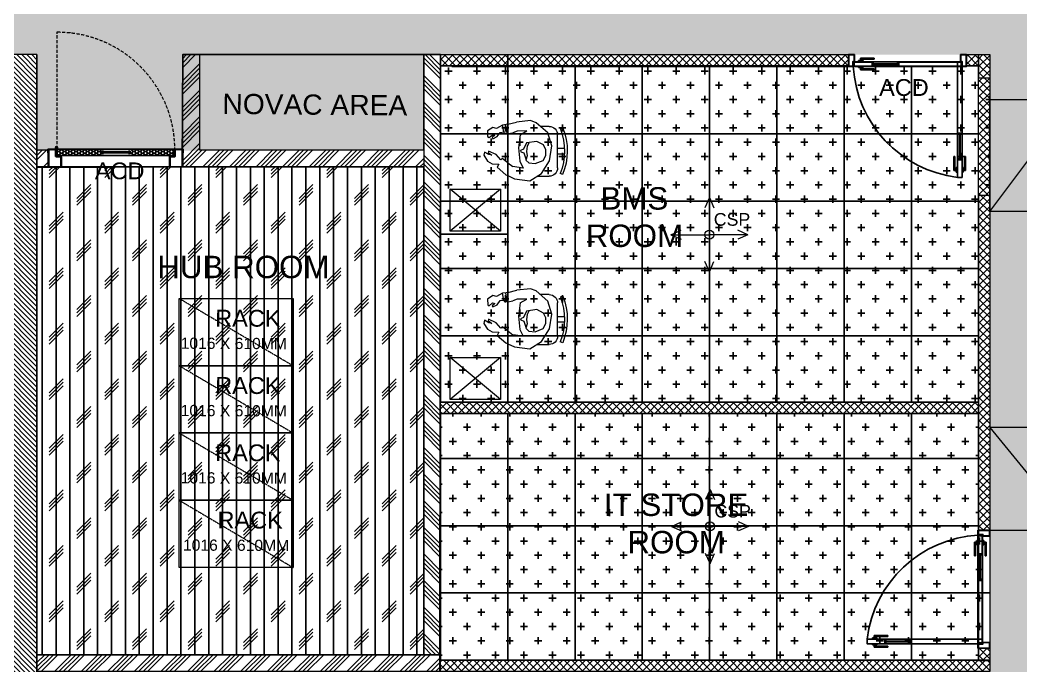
# Model space of a CAD drawing. Header units: millimetres. Extents: x 2335845 to 2509607, y 289014 to 361737.
# Drawn here: x 2394893 to 2403814, y 318149 to 323910 of the extents above; entities that cross this region are included whole.
import ezdxf

# ---------------------------------------------------------------- set-up
doc = ezdxf.new("R2010")
doc.units = ezdxf.units.MM
for name, pattern in [('( Hidden )', [0.375, 0.25, -0.125]), ('CENTER', [50.8, 31.75, -6.35, 6.35, -6.35]), ('DASHED', [0.75, 0.5, -0.25])]:
    doc.linetypes.add(name, pattern=pattern)
for name, color, linetype, lineweight in [('A-EQUIPMENT', 252, 'Continuous', 15), ('A-FURN-LOOSE', 24, 'Continuous', 18), ('A-PLAN-COLUMN', 3, 'Continuous', 0), ('A-PLAN-RCC-HATCH', 8, 'Continuous', 13), ('AR_01_PARTITION FULL HT', 2, 'Continuous', 25), ('AR_01_WALL', 134, 'Continuous', 20), ('AR_ELEVATION_01', 254, 'Continuous', 13), ('IN-PRTN-FULL', 30, 'Continuous', 20), ('IN-PRTN-HATCH', 8, 'Continuous', 5), ('SW-PARTITION GYPSUM', 30, 'Continuous', 18), ('TOA-FC-CSP', 8, 'Continuous', 20), ('TOA-FL-CPT-1', 8, 'Continuous', 5), ('TOA-FL-CPT-3', 8, 'Continuous', 5), ('TOA-FL-FF', 8, 'Continuous', 5), ('TOA-FL-FSP', 8, 'Continuous', 20), ('TOA-FURN-CUSTOM', 251, 'Continuous', 9), ('TOA-FURN-HUMAN', 252, 'Continuous', 9), ('TOA-FURN-MODULAR', 20, 'Continuous', 9), ('TOA-RAMP', 8, 'Continuous', 13), ('TOA_DOOR', 7, 'Continuous', 25)]:
    doc.layers.add(name, color=color, linetype=linetype, lineweight=lineweight)
for name, color, linetype in [('FALSE FLOOR OVERALL', 8, 'Continuous'), ('STIFFNER', 7, 'Continuous'), ('TEXT', 250, 'Continuous'), ('TOA-FC-MODULAR', 7, 'Continuous'), ('underlay tile layer', 7, 'Continuous')]:
    doc.layers.add(name, color=color, linetype=linetype)
doc.styles.add('ARIAL', font='arial.ttf')
doc.styles.get("Standard").update_dxf_attribs({"font": 'arial.ttf'})
pattern_1 = [(45, (2408113.76, 309771.23), (-118.5394, 118.5394), []), (45, (2408153.27, 309771.23), (-118.5394, 118.5394), []), (45, (2408192.79, 309771.23), (-118.5394, 118.5394), []), (45, (2408232.3, 309771.23), (-118.5394, 118.5394), [])]

# ---------------------------------------------------------------- blocks, each defined once
blk = doc.blocks.new('Fire Tower-2700mm')
at = {"layer": 'A-PLAN-RCC-HATCH'}
h = blk.add_hatch(dxfattribs=at)
h.set_pattern_fill('ANSI31', color=256, scale=10, angle=90, style=0)
h.set_pattern_definition([(45, (218576.22, -299218.003), (22.4506403, -22.4506403), [])])
h.paths.add_polyline_path([(-4623.8, 7182), (-4623.8, -7618), (-4923.8, -7618), (-4923.8, 7182)])
at = {"layer": 'A-PLAN-COLUMN', "elevation": 0}
blk.add_lwpolyline([(-4623.8, 7182), (-4623.8, -7618), (-4923.8, -7618), (-4923.8, 7182)], close=True, dxfattribs=at)
blk = doc.blocks.new('CHOREE')
at = {"xscale": -1}
blk.add_blockref('Fire Tower-2700mm', (-8441.5, -1832.2), dxfattribs=at)
blk = doc.blocks.new('BIG CHOORE')
blk.add_blockref('CHOREE', (-2408, -1909))
blk = doc.blocks.new('FEF')
at = {"layer": 'A-FURN-LOOSE', "color": 18, "linetype": '( Hidden )', "lineweight": 5, "ltscale": 5, "true_color": 0x000000}
blk.add_line((28164.8, -983450.7, 0), (29180.8, -984050.7, 0), dxfattribs=at)
at = {"layer": 'A-FURN-LOOSE', "color": 217, "lineweight": 5, "true_color": 0x93278f, "elevation": 0}
blk.add_lwpolyline([(28164.8, -983450.7), (29180.8, -983450.7), (29180.8, -984050.7), (28164.8, -984050.7)], close=True, dxfattribs=at)
blk = doc.blocks.new('txhvb')
at = {"layer": 'TOA-FURN-HUMAN', "color": 8, "lineweight": 5}
for p, q in [((549473.8, -3726.6, 0), (549769.8, -3726.6, 0)), ((549399.8, -3909.5, 0), (549399.8, -3800.6, 0)), ((549425.6, -3868.4, 0), (549538.3, -3797, 0)), ((549538.3, -3797, 0), (549669.9, -3778.8, 0)), ((549669.9, -3778.8, 0), (549787.2, -3811.9, 0)), ((549787.2, -3811.9, 0), (549877, -3916.9, 0)), ((549843.8, -3800.6, 0), (549843.8, -3878, 0)), ((549359.8, -3973.3, 0), (549425.6, -3868.4, 0)), ((549877, -3916.9, 0), (549896.8, -3968.3, 0)), ((549377.2, -4109.3, 0), (549359.8, -3973.3, 0)), ((549804.2, -4001.1, 0), (549802.9, -4085.6, 0)), ((549896.8, -3968.3, 0), (549882.9, -4091.1, 0)), ((549533.4, -4063.3, 0), (549472.6, -4034.3, 0)), ((549472.6, -4034.3, 0), (549485.8, -4126, 0)), ((549652, -4076.1, 0), (549533.4, -4063.3, 0)), ((549770.2, -4058.7, 0), (549652, -4076.1, 0)), ((549802.9, -4085.6, 0), (549787.5, -4126, 0)), ((549864.3, -4170.5, 0), (549882.9, -4091.1, 0)), ((549405.4, -4170.5, 0), (549377.2, -4109.3, 0)), ((549413.4, -4187.8, 0), (549405.4, -4170.5, 0)), ((549479.7, -4265, 0), (549413.4, -4187.8, 0)), ((549519.8, -4170.5, 0), (549485.8, -4126, 0)), ((549519.8, -4170.5, 0), (549557.1, -4219.4, 0)), ((549780, -4170.5, 0), (549787.5, -4126, 0)), ((549780.2, -4174.4, 0), (549780, -4169.8, 0)), ((549786.4, -4175, 0), (549780.2, -4174.4, 0)), ((549782.9, -4203.7, 0), (549786.4, -4175, 0)), ((549860.7, -4185.9, 0), (549855.8, -4216.9, 0)), ((549864.3, -4170.5, 0), (549860.7, -4185.9, 0)), ((549508.3, -4250.5, 0), (549479.7, -4265, 0)), ((549511.8, -4309.5, 0), (549508.3, -4250.5, 0)), ((549557.1, -4219.4, 0), (549546, -4231.9, 0)), ((549546, -4231.9, 0), (549593.7, -4274.9, 0)), ((549593.7, -4274.9, 0), (549624.9, -4341.5, 0)), ((549734.2, -4304.6, 0), (549752.9, -4264.4, 0)), ((549752.9, -4264.4, 0), (549790.7, -4237.8, 0)), ((549795.2, -4204.9, 0), (549782.9, -4203.7, 0)), ((549790.7, -4237.8, 0), (549795.2, -4204.9, 0)), ((549855.8, -4216.9, 0), (549826.4, -4271.5, 0)), ((549826.4, -4271.5, 0), (549835.7, -4303.3, 0)), ((549535.7, -4350.2, 0), (549511.8, -4309.5, 0)), ((549587.5, -4384, 0), (549535.7, -4350.2, 0)), ((549612, -4346.4, 0), (549586.8, -4314.1, 0)), ((549586.8, -4314.1, 0), (549592.4, -4339, 0)), ((549592.4, -4339, 0), (549615.6, -4379.5, 0)), ((549624.9, -4341.5, 0), (549612, -4346.4, 0)), ((549745.4, -4310, 0), (549734.2, -4304.6, 0)), ((549745.3, -4335.9, 0), (549770.5, -4306.2, 0)), ((549754.5, -4349.8, 0), (549745.3, -4335.9, 0)), ((549765.7, -4285.4, 0), (549745.4, -4310, 0)), ((549804.9, -4352.2, 0), (549754.5, -4349.8, 0)), ((549770.5, -4306.2, 0), (549765.7, -4285.4, 0)), ((549835.7, -4303.3, 0), (549804.9, -4352.2, 0)), ((549615.6, -4379.5, 0), (549587.5, -4384, 0))]:
    blk.add_line(p, q, dxfattribs=at)
at = {"layer": 'TOA-FURN-HUMAN', "color": 8, "lineweight": 5, "elevation": 0}
for points in [[(549415.1, -3680.7), (549424.4, -3703.6)], [(549597.3, -3664.5), (549597.3, -3726.6)], [(549646.7, -3664.5), (549646.7, -3726.6)], [(549829.3, -3678.7), (549820, -3701.6)], [(549696.3, -3982), (549667.8, -3997), (549621.5, -4003.4), (549583, -3998.4), (549543.8, -4008.4), (549519.5, -3981.3), (549513.6, -3926.6), (549540.8, -3854.7), (549585.6, -3831.3), (549636.2, -3831.3), (549679, -3852.7), (549710.1, -3911), (549696.5, -4004.3), (549641.4, -4029.8), (549629.3, -4056.2), (549618.6, -4054.7), (549608.6, -4028.3), (549555.2, -4009.1)], [(549770.2, -4058.7), (549804.2, -4001.1)], [(549784.9, -4177.3), (549858.8, -4186.3)], [(549795.2, -4204.9), (549858.2, -4218.4)]]:
    blk.add_lwpolyline(points, dxfattribs=at)
blk.add_lwpolyline([(549780, -4169.8, -0.034638), (549769.8, -4170.5), (549519.8, -4170.5)], format="xyb", dxfattribs=at)
at = {"layer": 'TOA-FURN-HUMAN', "color": 8, "lineweight": 5}
for centre, radius, start, end in [((549624.7, -4196.9, 0), 557.1, 68.45805, 112.09943), ((549473.8, -3800.6, 0), 74, 90.00011, 180.00011), ((549624.7, -4196.9, 0), 532.5, 68.48386, 112.09943), ((549769.8, -3800.6, 0), 74, 0.00011, 90.00011)]:
    blk.add_arc(centre, radius, start, end, dxfattribs=at)
at = {"layer": 'TOA-FURN-MODULAR'}
for p, q in [((549284.5, -4234.5), (548909.5, -4684.5)), ((548909.5, -4234.5), (549284.5, -4684.5))]:
    blk.add_line(p, q, dxfattribs=at)
for points in [[(548884.5, -4170.5), (550384.5, -4170.5), (550384.5, -4770.5), (548884.5, -4770.5)], [(549284.5, -4234.5), (548909.5, -4234.5), (548909.5, -4684.5), (549284.5, -4684.5)]]:
    blk.add_lwpolyline(points, close=True, dxfattribs=at)
blk = doc.blocks.new('*U642')
at = {"layer": 'IN-PRTN-HATCH'}
h = blk.add_hatch(dxfattribs=at)
h.set_pattern_fill('ANSI37', color=256, scale=15)
h.set_pattern_definition([(45, (10838.446, 0), (-33.67596, 33.67596), []), (135, (10838.446, 0), (-33.67596, -33.67596), [])])
h.paths.add_polyline_path([(-98762, -39967.2), (-93961.9, -39967.2), (-93961.9, -39867.2), (-98762, -39867.2)])
at = {"layer": 'IN-PRTN-FULL', "elevation": 0}
blk.add_lwpolyline([(-98762, -39967.2), (-93961.9, -39967.2), (-93961.9, -39867.2), (-98762, -39867.2)], close=True, dxfattribs=at)
blk = doc.blocks.new('*U894')
at = {"layer": 'IN-PRTN-HATCH'}
h = blk.add_hatch(dxfattribs=at)
h.set_pattern_fill('ANSI37', color=256, scale=15)
h.set_pattern_definition([(45, (9678.45, 0), (-33.67596, 33.67596), []), (135, (9678.45, 0), (-33.67596, -33.67596), [])])
h.paths.add_polyline_path([(-98762, -39967.2), (-95121.9, -39967.2), (-95121.9, -39867.2), (-98762, -39867.2)])
at = {"layer": 'IN-PRTN-FULL', "elevation": 0}
blk.add_lwpolyline([(-98762, -39967.2), (-95121.9, -39967.2), (-95121.9, -39867.2), (-98762, -39867.2)], close=True, dxfattribs=at)
blk = doc.blocks.new('*U640')
at = {"layer": 'IN-PRTN-HATCH'}
h = blk.add_hatch(dxfattribs=at)
h.set_pattern_fill('ANSI37', color=256, scale=15)
h.set_pattern_definition([(45, (14067.14, 0), (-33.67596, 33.67596), []), (135, (14067.14, 0), (-33.67596, -33.67596), [])])
h.paths.add_polyline_path([(-96869.8, -39967.2), (-92625.4, -39967.2), (-92625.4, -39867.2), (-96869.8, -39867.2)])
at = {"layer": 'IN-PRTN-FULL', "elevation": 0}
blk.add_lwpolyline([(-96869.8, -39967.2), (-92625.4, -39967.2), (-92625.4, -39867.2), (-96869.8, -39867.2)], close=True, dxfattribs=at)
blk = doc.blocks.new('*U641')
at = {"layer": 'IN-PRTN-HATCH'}
h = blk.add_hatch(dxfattribs=at)
h.set_pattern_fill('ANSI37', color=256, scale=15)
h.set_pattern_definition([(45, (15224.814, 0), (-33.67596, 33.67596), []), (135, (15224.814, 0), (-33.67596, -33.67596), [])])
h.paths.add_polyline_path([(-94222.4, -39967.2), (-94115.1, -39967.2), (-94115.1, -39867.2), (-94222.4, -39867.2)])
at = {"layer": 'IN-PRTN-FULL', "elevation": 0}
blk.add_lwpolyline([(-94222.4, -39967.2), (-94115.1, -39967.2), (-94115.1, -39867.2), (-94222.4, -39867.2)], close=True, dxfattribs=at)
blk = doc.blocks.new('*U639')
at = {"layer": 'IN-PRTN-HATCH'}
h = blk.add_hatch(dxfattribs=at)
h.set_pattern_fill('ANSI37', color=256, scale=15)
h.set_pattern_definition([(45, (10938.44, 0), (-33.67596, 33.67596), []), (135, (10938.44, 0), (-33.67596, -33.67596), [])])
h.paths.add_polyline_path([(-98762, -39967.2), (-93861.9, -39967.2), (-93861.9, -39867.2), (-98762, -39867.2)])
at = {"layer": 'IN-PRTN-FULL', "elevation": 0}
blk.add_lwpolyline([(-98762, -39967.2), (-93861.9, -39967.2), (-93861.9, -39867.2), (-98762, -39867.2)], close=True, dxfattribs=at)
blk = doc.blocks.new('A$C38A659B7')
at = {"layer": 'TOA-FC-CSP', "color": 10, "linetype": 'Continuous', "elevation": 0}
for points in [[(0.91, 8.35), (0, 6.31)], [(0.91, 8.35), (0, 6.31)], [(0.91, 8.35), (1.82, 6.31)], [(0.91, 8.35), (1.82, 6.31)], [(8.65, 0.91), (0.91, 0.91), (0.91, 8.35)], [(-6.83, 0.91), (-4.79, 1.82)], [(-6.83, 0.91), (-4.79, 0)], [(-6.83, 0.91), (0.91, 0.91), (0.91, -6.54)], [(8.65, 0.91), (6.61, 1.82)], [(8.65, 0.91), (6.61, 0)], [(0.91, -6.54), (0, -4.49)], [(0.91, -6.54), (0, -4.49)], [(0.91, -6.54), (1.82, -4.49)], [(0.91, -6.54), (1.82, -4.49)]]:
    blk.add_lwpolyline(points, dxfattribs=at)
at = {"layer": 'TOA-FC-CSP', "color": 10, "linetype": 'Continuous'}
blk.add_circle((0.91, 0.91, 0), 0.902, dxfattribs=at)
at = {"layer": 'TOA-FC-CSP', "color": 10, "insert": (1.79, 5.25, 0), "char_height": 2.542, "width": 4.6087, "attachment_point": 1, "style": 'ARIAL'}
blk.add_mtext('CSP', dxfattribs=at)
blk = doc.blocks.new('zw$8F63')
h = blk.add_hatch()
h.set_pattern_fill('HONEY', color=17, scale=120.476264, style=0)
h.set_pattern_definition([(0, (-137707.503, -39685.348), (22.5892995, 13.0419382), [15.059533, -30.119066]), (120, (-137707.503, -39685.348), (-22.5892995, 13.0419382), [15.059533, -30.119066]), (60, (-137707.503, -39685.348), (8e-15, 26.0838763), [-30.119066, 15.059533])])
h.paths.add_polyline_path([(651.4, 400.6), (651.4, 405.7), (650.8, 405.7), (662.8, 420.6), (997.6, 420.6), (997.6, 371.4), (662.8, 371.4), (650.8, 386.3), (651.4, 386.3)])
h.paths.add_polyline_path([(83.1, 371.4), (83.1, 420.6), (418, 420.6), (430, 405.7), (429.3, 405.7), (429.3, 386.3), (430, 386.3), (418, 371.4)])
h = blk.add_hatch(color=256)
h.paths.add_polyline_path([(433.3, 391.4), (429.3, 391.4), (429.3, 386.3), (433.3, 386.3)])
h.paths.add_polyline_path([(433.3, 391.4), (433.3, 386.3), (442.9, 386.3), (442.9, 391.4)])
h.paths.add_polyline_path([(433.3, 405.7), (433.3, 400.6), (442.9, 400.6), (442.9, 405.7)])
h.paths.add_polyline_path([(433.3, 405.7), (429.3, 405.7), (429.3, 400.6)])
h.paths.add_polyline_path([(433.3, 405.7), (429.3, 400.6), (433.3, 400.6)], flags=17)
h = blk.add_hatch(color=256)
h.paths.add_polyline_path([(651.4, 386.3), (651.4, 391.4), (637.9, 391.4), (637.9, 386.3)])
h.paths.add_polyline_path([(637.9, 405.7), (637.9, 400.6), (651.4, 400.6), (651.4, 405.7)])
h = blk.add_hatch()
h.set_pattern_fill('ANSI31', color=256, scale=0.488668, style=0)
h.set_pattern_definition([(135, (5763.79628, -4405.818197), (0.04319257606, 0.04319257606), [])])
h.paths.add_polyline_path([(79.4, 367, 0.532821), (68.3, 359.6, 0.532821), (79.4, 352.1)])
h.paths.add_polyline_path([(79.4, 367), (79.4, 352.1, 0.304783), (84.4, 359.6, 0.304783)])
h.paths.add_polyline_path([(83.1, 370.3), (79.4, 370.3), (79.4, 367, -0.152617), (83.1, 364)])
h.paths.add_polyline_path([(73.3, 370.3), (69.6, 370.3), (69.6, 364, -0.152617), (73.3, 367)])
at = {"linetype": 'CENTER', "ltscale": 1000}
for p, q in [((0, 508.4), (134, 508.4)), ((0, 508.4), (134, 508.4)), ((1073.7, 508.4), (927.6, 508.4)), ((1073.7, 508.4), (927.6, 508.4)), ((1073.7, 508.4), (927.6, 508.4)), ((1073.7, 508.4), (927.6, 508.4))]:
    blk.add_line(p, q, dxfattribs=at)
for p, q in [((8.2, 398.4), (11.9, 398.4)), ((1065.5, 398.4), (1061.9, 398.4)), ((69.6, 364), (69.6, 370.3)), ((73.3, 370.3), (73.3, 367)), ((79.4, 370.3), (79.4, 367)), ((83.1, 364), (83.1, 370.3))]:
    blk.add_line(p, q)
for points in [[(114.6, 508.4), (114.6, 429.9, -0.414214), (110.7, 426), (73.3, 426), (73.3, 374.2, -0.414214), (69.4, 370.3), (12.1, 370.3, -0.414214), (8.2, 374.2), (8.2, 398.4)], [(110.9, 508.4), (110.9, 431.6, -0.414214), (109, 429.7), (73.5, 429.7, 0.414214), (69.6, 425.8), (69.6, 375.9, -0.414214), (67.7, 374), (13.8, 374, -0.414214), (11.9, 375.9), (11.9, 398.4)], [(959.1, 508.4), (959.1, 429.9, 0.414214), (963.1, 426), (998.5, 426, -0.414214), (1000.4, 424.1), (1000.4, 374.2, 0.414214), (1004.3, 370.3), (1061.6, 370.3, 0.414214), (1065.5, 374.2), (1065.5, 398.4)], [(962.8, 508.4), (962.8, 429.7), (1000.2, 429.7, -0.414214), (1004.1, 425.8), (1004.1, 374), (1059.9, 374, 0.414214), (1061.9, 375.9), (1061.9, 398.4)]]:
    blk.add_lwpolyline(points, format="xyb")
for points in [[(11.9, 508.4), (11.9, 381.4), (16.4, 381.4), (16.4, 508.4)], [(11.9, 406), (11.9, 508.4)], [(16.4, 508.4), (16.4, 406)], [(110.9, 431.6), (110.9, 508.4)], [(114.6, 429.9), (114.6, 508.4)], [(959.1, 429.9), (959.1, 508.4)], [(962.8, 429.7), (962.8, 508.4)], [(1061.9, 508.4), (1061.9, 381.4), (1057.3, 381.4), (1057.3, 508.4)], [(11.9, 425.5), (11.9, 403.1)], [(1061.9, 425.5), (1061.9, 403.1)]]:
    blk.add_lwpolyline(points)
at = {"color": 9}
blk.add_lwpolyline([(997.6, 420.6), (83.1, 420.6), (83.1, 371.4), (997.6, 371.4)], close=True, dxfattribs=at)
blk.add_circle((76.3, 359.6), 8.08)
at = {"layer": 'AR_ELEVATION_01', "linetype": 'DASHED', "ltscale": 50}
blk.add_lwpolyline([(83, 370.2), (82.9, -543.4, 0.414213), (997.5, 371.2)], format="xyb", dxfattribs=at)
at = {"layer": 'STIFFNER'}
for p, q in [((433.3, 405.7), (429.3, 400.6)), ((429.3, 386.3), (429.3, 405.7)), ((429.3, 405.7), (433.3, 405.7)), ((429.3, 400.6), (442.9, 400.6)), ((429.3, 391.4), (442.9, 391.4)), ((442.9, 405.7), (433.3, 405.7)), ((433.3, 405.7), (433.3, 400.6)), ((433.3, 391.4), (433.3, 386.3)), ((442.9, 400.6), (442.9, 405.7)), ((442.9, 391.4), (442.9, 386.3)), ((637.9, 400.6), (637.9, 405.7)), ((637.9, 405.7), (651.4, 405.7)), ((651.4, 400.6), (637.9, 400.6)), ((651.4, 391.4), (637.9, 391.4)), ((637.9, 391.4), (637.9, 386.3)), ((651.4, 405.7), (651.4, 400.6)), ((651.4, 386.3), (651.4, 391.4)), ((433.3, 386.3), (429.3, 386.3)), ((442.9, 386.3), (430, 386.3)), ((637.9, 386.3), (651.4, 386.3))]:
    blk.add_line(p, q, dxfattribs=at)
at = {"layer": 'STIFFNER', "color": 4}
for p, q in [((429.3, 400.6), (651.4, 400.6)), ((429.3, 391.4), (429.3, 400.6)), ((651.4, 391.4), (429.3, 391.4)), ((651.2, 391.4), (651.4, 391.6)), ((651.4, 400.6), (651.4, 391.4))]:
    blk.add_line(p, q, dxfattribs=at)
at = {"layer": 'STIFFNER', "color": 7}
for p, q in [((651.4, 386.3), (651.4, 405.7)), ((651.4, 405.7), (651.4, 400.6)), ((651.4, 391.4), (651.4, 386.3))]:
    blk.add_line(p, q, dxfattribs=at)
at = {"layer": 'STIFFNER', "color": 181}
blk.add_line((698.1, 420.6), (695.3, 420.6), dxfattribs=at)
blk = doc.blocks.new('A$C3A863514')
at = {"layer": 'TOA_DOOR', "color": 8, "ltscale": 3}
for p, q in [((-113, 1029.6), (-113, 906.7)), ((-92, 1029.6), (-113, 1029.6)), ((-103.6, 1020.1), (-92, 1020.1)), ((-103.6, 906.7), (-103.6, 1020.1)), ((-92, 1044.7), (-92, 1005)), ((-82.6, 1044.7), (-92, 1044.7)), ((-92, 1029.6), (-92, 1020.1)), ((-92, 1005), (-82.6, 1005)), ((-40, 1044.7), (-30.6, 1044.7)), ((-30.6, 1005), (-40, 1005)), ((-30.6, 1044.7), (-30.6, 1005)), ((-30.6, 1029.6), (-30.6, 1020.1)), ((-30.6, 1029.6), (-9.6, 1029.6)), ((-19, 1020.1), (-30.6, 1020.1)), ((-19, 906.7), (-19, 1020.1)), ((-9.6, 1029.6), (-9.6, 906.7)), ((-113, 906.7), (-103.6, 906.7)), ((-40, 934.5), (-81, 934.5)), ((-81, 708), (-81, 924.6)), ((-62.9, 934.5), (-62.9, 708)), ((-58.1, 934.5), (-58.1, 708)), ((-40, 708), (-40, 924.6)), ((-9.6, 906.7), (-19, 906.7)), ((-40, 698.2), (-81, 698.2))]:
    blk.add_line(p, q, dxfattribs=at)
at = {"layer": 'TOA_DOOR', "ltscale": 3}
for p, q in [((-960, 114.5), (-920.3, 114.5)), ((-960, 105), (-960, 114.5)), ((-944.9, 135.5), (-822, 135.5)), ((-944.9, 114.5), (-944.9, 135.5)), ((-944.9, 114.5), (-935.4, 114.5)), ((-935.4, 126), (-935.4, 114.5)), ((-822, 126), (-935.4, 126)), ((-920.3, 114.5), (-920.3, 105)), ((-840, 105), (-840, 64)), ((-613.6, 105), (-830.2, 105)), ((-822, 135.5), (-822, 126)), ((-603.7, 105), (-603.7, 64)), ((-960, 62.5), (-960, 53)), ((-960, 53), (-920.3, 53)), ((-944.9, 53), (-935.4, 53)), ((-944.9, 53), (-944.9, 32)), ((-944.9, 32), (-822, 32)), ((-935.4, 41.4), (-935.4, 53)), ((-822, 41.4), (-935.4, 41.4)), ((-920.3, 53), (-920.3, 62.5)), ((-613.6, 64), (-830.2, 64)), ((-822, 32), (-822, 41.4))]:
    blk.add_line(p, q, dxfattribs=at)
at = {"layer": 'TOA_DOOR', "color": 5, "ltscale": 3}
for p, q in [((-840, 86.9), (-613.6, 86.9)), ((-840, 82.2), (-613.6, 82.2))]:
    blk.add_line(p, q, dxfattribs=at)
at = {"layer": 'TOA_DOOR', "color": 8, "ltscale": 3}
blk.add_lwpolyline([(-39.9, 64), (-40, 1092), (-81, 1092), (-80.9, 64)], close=True, dxfattribs=at)
for points in [[(-78.5, 934.5), (-78.5, 932), (-81, 932), (-81, 924.6), (-62.9, 924.6), (-62.9, 934.5), (-78.5, 934.5)], [(-42.5, 934.5), (-42.5, 932), (-40, 932), (-40, 924.6), (-58.1, 924.6), (-58.1, 934.5), (-42.5, 934.5)], [(-78.5, 698.2), (-78.5, 700.7), (-81, 700.7), (-81, 708), (-62.9, 708), (-62.9, 698.2), (-78.5, 698.2)], [(-42.5, 698.2), (-42.5, 700.7), (-40, 700.7), (-40, 708), (-58.1, 708), (-58.1, 698.2), (-42.5, 698.2)]]:
    blk.add_lwpolyline(points, dxfattribs=at)
at = {"layer": 'TOA_DOOR', "ltscale": 3}
for points in [[(-1050, 0), (-1050, 0), (-997.5, 0), (-997.5, 64), (-1010.1, 64), (-1010.1, 105), (-1050, 105), (-1050, 0)], [(-1047.6, 3.1), (-1047.6, 2.4), (-999.9, 2.4), (-999.9, 61.7), (-1012.5, 61.7), (-1012.5, 102.6), (-1047.6, 102.6), (-1047.6, 2.4)], [(-840, 105), (-1007.3, 105), (-1007.3, 101.8), (-840, 101.8)], [(-840, 101.8), (-999.4, 101.8), (-999.4, 67.2), (-840, 67.2)], [(-840, 102.5), (-837.5, 102.5), (-837.5, 105), (-830.2, 105), (-830.2, 86.9), (-840, 86.9), (-840, 102.5)], [(-603.7, 102.5), (-606.2, 102.5), (-606.2, 105), (-613.6, 105), (-613.6, 86.9), (-603.7, 86.9), (-603.7, 102.5)], [(-39.9, 105), (-603.7, 105)], [(-603.7, 101.8), (-39.9, 101.8), (-39.9, 105)], [(-47.8, 101.8), (-603.7, 101.8)], [(-603.7, 67.2), (-47.8, 67.2), (-47.8, 101.8)], [(0, 0), (0, 0), (-52.5, 0), (-52.5, 64), (-39.9, 64), (-39.9, 105), (0, 105), (0, 0)], [(-2.4, 3.1), (-2.4, 2.4), (-50.1, 2.4), (-50.1, 61.7), (-37.5, 61.7), (-37.5, 102.6), (-2.4, 102.6), (-2.4, 2.4)], [(-840, 64), (-1007.3, 64), (-1007.3, 67.2), (-840, 67.2)], [(-840, 66.5), (-837.5, 66.5), (-837.5, 64), (-830.2, 64), (-830.2, 82.2), (-840, 82.2), (-840, 66.5)], [(-603.7, 66.5), (-606.2, 66.5), (-606.2, 64), (-613.6, 64), (-613.6, 82.2), (-603.7, 82.2), (-603.7, 66.5)], [(-39.9, 67.2), (-39.9, 64), (-603.7, 64)], [(-603.7, 67.2), (-39.9, 67.2)]]:
    blk.add_lwpolyline(points, dxfattribs=at)
for points in [[(-1007.3, 101.8), (-999.4, 101.8), (-999.4, 67.2), (-1007.3, 67.2)], [(-39.9, 101.8), (-47.8, 101.8), (-47.8, 67.2), (-39.9, 67.2)]]:
    blk.add_lwpolyline(points, close=True, dxfattribs=at)
at = {"layer": 'TOA_DOOR', "color": 8, "ltscale": 3}
blk.add_arc((47.2, 43.5), 1056.3, 96.9725, 176.66066, dxfattribs=at)
at = {"layer": 'TOA_DOOR', "ltscale": 3}
for centre, radius, start, end in [((-850.4, 98.5), 15.6, 311.97465, 17.09535), ((-857.7, 96.8), 20.3, 330.67981, 14.7641), ((-845.4, 100), 14.2, 292.47405, 7.50673), ((-841.2, 99.3), 12.5, 275.68823, 327.98283), ((-834.4, 95.7), 5.19, 207.9347, 287.08974), ((-833.7, 100.1), 5.81, 208.01115, 296.81028), ((-832.8, 106.2), 8, 222.53973, 287.36657), ((-611, 106.2), 8, 252.63343, 317.46027), ((-602.5, 99.3), 12.5, 212.01717, 264.31177), ((-610.1, 100.1), 5.81, 243.18972, 331.98885), ((-598.3, 100), 14.2, 172.49327, 247.52595), ((-609.4, 95.7), 5.19, 252.91026, 332.0653), ((-593.3, 98.5), 15.6, 162.90465, 228.02535), ((-586, 96.8), 20.3, 165.2359, 209.32019), ((-850.4, 70.6), 15.6, 342.90465, 48.02535), ((-857.7, 72.2), 20.3, 345.2359, 29.32019), ((-845.4, 69), 14.2, 352.49327, 67.52595), ((-841.2, 69.8), 12.5, 32.01717, 84.31177), ((-834.4, 73.4), 5.19, 72.91026, 152.0653), ((-833.7, 68.9), 5.81, 63.18972, 151.98885), ((-832.8, 62.8), 8, 72.63343, 137.46027), ((-611, 62.8), 8, 42.53973, 107.36657), ((-602.5, 69.8), 12.5, 95.68823, 147.98283), ((-610.1, 68.9), 5.81, 28.01115, 116.81028), ((-598.3, 69), 14.2, 112.47405, 187.50673), ((-609.4, 73.4), 5.19, 27.9347, 107.08974), ((-593.3, 70.6), 15.6, 131.97465, 197.09535), ((-586, 72.2), 20.3, 150.67981, 194.7641)]:
    blk.add_arc(centre, radius, start, end, dxfattribs=at)

msp = doc.modelspace()

# ---------------------------------------------------------------- hatches: boundary and pattern name
at = {"layer": 'IN-PRTN-HATCH'}
h = msp.add_hatch(dxfattribs=at)
h.set_pattern_fill('ANSI34', color=256, scale=8.8)
h.set_pattern_definition(pattern_1)
h.paths.add_polyline_path([(2398494.62, 322601.666), (2396344.683, 322601.7), (2396344.682, 323601.66), (2396494.682, 323601.66), (2396494.683, 322751.664), (2396494.683, 322751.664), (2398494.619, 322751.666)])
h = msp.add_hatch(dxfattribs=at)
h.set_pattern_fill('ANSI34', color=256, scale=8.8, angle=90)
h.set_pattern_definition([(135, (2734677.36, -2080923.27), (-118.539381, -118.539381), []), (135, (2734677.36, -2080883.76), (-118.539381, -118.539381), []), (135, (2734677.36, -2080844.25), (-118.539381, -118.539381), []), (135, (2734677.36, -2080804.73), (-118.539381, -118.539381), [])])
h.paths.add_polyline_path([(2398494.622, 323601.648), (2398494.622, 318249.967), (2398644.622, 318249.966), (2398644.622, 323601.648)])
h = msp.add_hatch(dxfattribs=at)
h.set_pattern_fill('ANSI34', color=256, scale=8.8)
h.set_pattern_definition(pattern_1)
h.paths.add_polyline_path([(2395144.683, 322601.678), (2395044.683, 322601.678), (2395044.683, 322751.678), (2395144.684, 322751.678)])
h = msp.add_hatch(dxfattribs=at)
h.set_pattern_fill('ANSI34', color=256, scale=8.8)
h.set_pattern_definition([(45, (-4128.56, -17932.77), (-118.539381, 118.539381), []), (45, (-4089.04, -17932.77), (-118.539381, 118.539381), []), (45, (-4049.53, -17932.77), (-118.539381, 118.539381), []), (45, (-4010.02, -17932.77), (-118.539381, 118.539381), [])])
h.paths.add_polyline_path([(2398644.625, 318249.966), (2395044.683, 318249.968), (2395044.683, 318099.968), (2398644.624, 318099.966)])
at = {"layer": 'TOA-FC-MODULAR'}
h = msp.add_hatch(dxfattribs=at)
h.set_pattern_fill('_USER', color=252, scale=600, angle=270, double=1, pattern_type=0)
h.set_pattern_definition([(270, (2398644.6, 323494.37), (600, -1e-13), []), (0, (2398644.6, 323494.37), (0, 600), [])])
h.paths.add_polyline_path([(2398644.619, 323494.368), (2398744.619, 323494.368), (2398744.618, 323601.648), (2399794.629, 323601.664), (2399794.629, 323501.664), (2403444.677, 323494.371), (2403444.677, 320501.663), (2398644.619, 320501.66)])
h = msp.add_hatch(dxfattribs=at)
h.set_pattern_fill('BRASS', color=253, scale=65, angle=45)
h.set_pattern_definition([(45, (2408113.76, 309771.23), (-291.8583, 291.8583), []), (45, (2407967.83, 309917.15), (-291.8583, 291.8583), [206.375, -103.1875])])
edge = h.paths.add_edge_path()
edge.add_line((2411179.683, 321856.624), (2411179.683, 320761.624))
edge.add_line((2411179.683, 320761.624), (2412294.683, 320761.625))
edge.add_arc((2412294.683, 320751.625), 10, -0.0000407, 90.0000407, ccw=False)
edge.add_line((2412304.683, 320751.625), (2412304.683, 317716.624))
edge.add_line((2412304.683, 317716.624), (2412944.683, 317716.624))
edge.add_arc((2412944.683, 317706.624), 10, -0.2612104, 90, ccw=False)
edge.add_line((2412954.683, 317706.578), (2412946.683, 317449.645))
edge.add_line((2412946.683, 317449.645), (2412791.698, 317451.218))
edge.add_line((2412791.698, 317451.218), (2412791.692, 317566.176))
edge.add_line((2412791.692, 317566.176), (2411454.681, 317566.624))
edge.add_line((2411454.681, 317566.624), (2411454.681, 315714.243))
edge.add_line((2411454.681, 315714.243), (2412791.692, 315714.073))
edge.add_line((2412791.692, 315714.073), (2412791.692, 316848.625))
edge.add_line((2412791.692, 316848.625), (2412954.686, 316848.625))
edge.add_line((2412954.686, 316848.625), (2412954.686, 315550.176))
edge.add_line((2412954.686, 315550.176), (2411454.681, 315550.176))
edge.add_line((2411454.681, 315550.176), (2411446.681, 310551.624))
edge.add_line((2411446.681, 310551.624), (2414356.33, 310554.526))
edge.add_line((2414356.33, 310554.526), (2415181.896, 315907.35))
edge.add_line((2415181.896, 315907.35), (2414598.773, 315997.171))
edge.add_arc((2414600.296, 316007.055), 10, 170.8500989, 261.2432085, ccw=False)
edge.add_line((2414590.423, 316008.645), (2414610.214, 316137.13))
edge.add_arc((2414619.854, 316135.645), 9.753, 79.7927599, 171.2432085, ccw=False)
edge.add_line((2414621.582, 316145.244), (2415288.752, 316042.729))
edge.add_line((2415288.752, 316042.729), (2416181.221, 321836.624))
edge.add_line((2416181.221, 321836.624), (2413604.683, 321836.624))
edge.add_line((2413604.683, 321836.624), (2413604.683, 320721.624))
edge.add_arc((2413594.683, 320721.624), 10, 270, 360, ccw=False)
edge.add_line((2413594.683, 320711.624), (2413464.683, 320711.624))
edge.add_arc((2413464.683, 320721.624), 10, 179.9971874, 270, ccw=False)
edge.add_line((2413454.683, 320721.624), (2413454.683, 321851.624))
edge.add_line((2413454.683, 321851.624), (2411179.683, 321856.624))
edge = h.paths.add_edge_path()
edge.add_line((2405369.683, 318461.624), (2407354.683, 318461.624))
edge.add_line((2407354.683, 318461.624), (2407354.683, 317561.124))
edge.add_arc((2407364.436, 317561.124), 9.753, 180, 271.4504486)
edge.add_line((2407364.683, 317551.374), (2408004.718, 317551.157))
edge.add_line((2408004.718, 317551.157), (2408004.718, 317449.645))
edge.add_line((2408004.718, 317449.645), (2408167.668, 317449.645))
edge.add_line((2408167.668, 317449.645), (2408167.668, 317551.312))
edge.add_line((2408167.668, 317551.312), (2409504.685, 317551.624))
edge.add_line((2409504.685, 317551.624), (2409504.685, 315714.073))
edge.add_line((2409504.685, 315714.073), (2408167.668, 315714.073))
edge.add_line((2408167.668, 315714.073), (2408167.668, 316848.625))
edge.add_line((2408167.668, 316848.625), (2408004.68, 316848.625))
edge.add_line((2408004.68, 316848.625), (2408004.68, 315550.176))
edge.add_line((2408004.68, 315550.176), (2409504.685, 315550.176))
edge.add_line((2409504.685, 315550.176), (2409504.685, 310551.624))
edge.add_line((2409504.685, 310551.624), (2405384.683, 310551.624))
edge.add_line((2405384.683, 310551.624), (2405384.683, 315051.624))
edge.add_line((2405384.683, 315051.624), (2406059.683, 315051.624))
edge.add_arc((2406059.683, 315061.624), 10, 270, 360)
edge.add_line((2406069.683, 315061.624), (2406069.683, 315191.624))
edge.add_arc((2406059.683, 315191.624), 10, 360, 450)
edge.add_line((2406059.683, 315201.624), (2405369.683, 315201.624))
edge.add_line((2405369.683, 315201.624), (2405369.683, 316746.331))
edge.add_line((2405369.683, 316746.331), (2406059.683, 316746.331))
edge.add_arc((2406059.683, 316756.331), 10, 270, 360)
edge.add_line((2406069.683, 316756.331), (2406069.683, 316886.331))
edge.add_arc((2406059.93, 316886.331), 9.753, 0, 91.4504489)
edge.add_line((2406059.683, 316896.081), (2405369.683, 316896.081))
edge.add_line((2405369.683, 316896.081), (2405369.683, 318461.624))
edge = h.paths.add_edge_path()
edge.add_line((2367514.683, 312121.624), (2367514.683, 313056.624))
edge.add_line((2367514.683, 313056.624), (2368810.183, 313056.624))
edge.add_arc((2368810.183, 313066.377), 9.753, 270, 361.4504486)
edge.add_line((2368819.933, 313066.624), (2368819.683, 315306.626))
edge.add_line((2368819.683, 315306.626), (2375819.683, 315306.626))
edge.add_line((2375819.683, 315306.626), (2375819.683, 311121.624))
edge.add_line((2375819.683, 311121.624), (2372219.683, 311121.624))
edge.add_line((2372219.683, 311121.624), (2372219.433, 311796.624))
edge.add_arc((2372209.426, 311796.621), 10.007, 0.0212207, 88.5283304)
edge.add_line((2372209.683, 311806.624), (2372079.683, 311806.624))
edge.add_arc((2372079.683, 311796.624), 10, 90, 180)
edge.add_line((2372069.683, 311796.624), (2372069.683, 311106.624))
edge.add_line((2372069.683, 311106.624), (2369624.949, 311106.624))
edge.add_line((2369624.949, 311106.624), (2369624.977, 312136.624))
edge.add_arc((2369614.977, 312136.624), 10, 359.9984427, 450.0015574)
edge.add_line((2369614.977, 312146.624), (2369484.977, 312146.624))
edge.add_arc((2369484.977, 312136.624), 10, 90, 180.0000003)
edge.add_line((2369474.977, 312136.624), (2369474.977, 311106.624))
edge.add_line((2369474.977, 311106.624), (2367514.683, 311106.624))
edge.add_line((2367514.683, 311106.624), (2367514.683, 312121.624))
edge = h.paths.add_edge_path()
edge.add_line((2365944.683, 318121.627), (2365944.683, 318296.624))
edge.add_line((2365944.683, 318296.624), (2367694.683, 318296.624))
edge.add_arc((2367694.683, 318306.624), 10, 270, 360)
edge.add_line((2367704.683, 318306.624), (2367704.683, 318436.624))
edge.add_arc((2367694.683, 318436.624), 10, 360, 450.0000003)
edge.add_line((2367694.683, 318446.624), (2367059.683, 318446.624))
edge.add_line((2367059.683, 318446.624), (2367059.683, 321281.624))
edge.add_line((2367059.683, 321281.624), (2371919.683, 321281.624))
edge.add_line((2371919.683, 321281.624), (2371919.933, 320606.624))
edge.add_arc((2371929.94, 320606.628), 10.007, 180.0212207, 268.5283304)
edge.add_line((2371929.683, 320596.624), (2372059.683, 320596.624))
edge.add_arc((2372059.683, 320606.624), 10, 270, 360.0000003)
edge.add_line((2372069.683, 320606.624), (2372069.683, 321196.624))
edge.add_line((2372069.683, 321196.624), (2375819.683, 321196.624))
edge.add_line((2375819.683, 321196.624), (2375819.683, 317256.622))
edge.add_line((2375819.683, 317256.622), (2369795.683, 317256.622))
edge.add_line((2369795.683, 317256.622), (2369795.683, 318746.624))
edge.add_arc((2369785.683, 318746.624), 10, 0, 90)
edge.add_line((2369785.683, 318756.624), (2369554.683, 318756.624))
edge.add_arc((2369554.683, 318746.624), 10, 90, 180)
edge.add_line((2369544.683, 318746.624), (2369544.683, 317106.624))
edge.add_line((2369544.683, 317106.624), (2368819.683, 317106.624))
edge.add_line((2368819.683, 317106.624), (2368819.683, 317746.624))
edge.add_arc((2368809.683, 317746.624), 10, 0, 90)
edge.add_line((2368809.683, 317756.624), (2368679.683, 317756.624))
edge.add_arc((2368679.683, 317746.624), 10, 90, 180)
edge.add_line((2368669.683, 317746.624), (2368669.683, 317106.624))
edge.add_line((2368669.683, 317106.624), (2365919.683, 317106.624))
edge.add_line((2365919.683, 317106.624), (2365919.667, 318121.627))
edge.add_line((2365919.667, 318121.627), (2365944.683, 318121.627))
h = msp.add_hatch(dxfattribs=at)
h.set_pattern_fill('_USER', color=252, scale=600, angle=270, double=1, pattern_type=0)
h.set_pattern_definition([(270, (2403444.7, 318200), (600, -1e-13), []), (0, (2403444.7, 318200), (0, 600), [])])
h.paths.add_polyline_path([(2398644.622, 320401.657), (2403444.684, 320401.657), (2403444.68, 319357.255), (2403544.691, 319357.254), (2403544.687, 318307.254), (2403444.685, 318307.254), (2403444.684, 318199.974), (2398644.622, 318199.974)])
at = {"layer": 'TOA-FL-CPT-1', "true_color": 0xc7c8ca}
h = msp.add_hatch(dxfattribs=at)
h.set_pattern_fill('AR-PARQ1', color=9, scale=3)
h.set_pattern_definition([(90, (54538.6, -6708.4), (-914.4, 914.4), [914.4, -914.4]), (90, (54691, -6708.4), (-914.4, 914.4), [914.4, -914.4]), (90, (54843.4, -6708.4), (-914.4, 914.4), [914.4, -914.4]), (90, (54995.8, -6708.4), (-914.4, 914.4), [914.4, -914.4]), (90, (55148.2, -6708.4), (-914.4, 914.4), [914.4, -914.4]), (90, (55300.6, -6708.4), (-914.4, 914.4), [914.4, -914.4]), (90, (55453, -6708.4), (-914.4, 914.4), [914.4, -914.4]), (0, (54538.6, -5794), (914.4, -914.4), [914.4, -914.4]), (0, (54538.6, -5641.6), (914.4, -914.4), [914.4, -914.4]), (0, (54538.6, -5489.2), (914.4, -914.4), [914.4, -914.4]), (0, (54538.6, -5336.8), (914.4, -914.4), [914.4, -914.4]), (0, (54538.6, -5184.4), (914.4, -914.4), [914.4, -914.4]), (0, (54538.6, -5032), (914.4, -914.4), [914.4, -914.4]), (0, (54538.6, -4879.6), (914.4, -914.4), [914.4, -914.4])])
h.paths.add_polyline_path([(2344950.518, 323601.624), (2348044.691, 323601.624), (2348044.691, 308801.624), (2344978.375, 308801.624), (2344983.023, 307001.553), (2351045.878, 307001.608), (2351044.683, 304701.624), (2350244.683, 304670.094), (2350244.683, 294701.624), (2352811.835, 294701.622), (2352811.821, 307001.631), (2405044.683, 307005.059), (2405044.683, 327701.624), (2410595.745, 327701.624), (2410609.803, 329501.624), (2408605.34, 329501.624), (2411484.683, 335301.624), (2408440.262, 335301.624), (2406365.488, 331122.307), (2403244.678, 328001.969), (2403244.795, 325600.805), (2384290.648, 325598.809), (2384290.648, 323607.372), (2375885.176, 323603.528), (2375861.465, 325602.978), (2360226.195, 325602.091), (2360226.052, 334601.937), (2375945.229, 334602.179), (2375945.229, 331031.373), (2376972.789, 331510.903), (2389391.537, 331510.903), (2389391.537, 331810.72), (2389491.628, 331810.72), (2389491.53, 331510.903), (2391791.53, 331510.903), (2391791.531, 333010.881), (2389491.53, 333010.881), (2389491.531, 332710.861), (2389391.537, 332710.861), (2389391.54, 333010.905), (2377622.511, 333011.008), (2377622.511, 336459.845), (2386144.742, 336459.853), (2386144.683, 337701.624), (2376094.699, 337701.624), (2376094.724, 335802.062), (2362938.321, 335802.061), (2362938.326, 340629.119), (2359023.456, 340413.419), (2359023.899, 325602.053), (2352244.614, 325602.052), (2352244.655, 339888.472), (2350244.683, 339753.79), (2350259.797, 327701.624), (2351044.683, 327701.624), (2351043.518, 325401.69), (2344945.863, 325401.675)])
h.paths.add_polyline_path([(2365719.683, 323601.624), (2395044.683, 323601.624), (2395044.683, 322741.298), (2398494.622, 322751.666), (2398494.622, 323601.624), (2403544.687, 323601.624), (2403544.687, 308801.634), (2365719.683, 308801.634)], flags=16)
h.paths.add_polyline_path([(2349719.689, 323601.683), (2365719.683, 323601.683), (2365719.683, 308801.624), (2349719.689, 308801.624)], flags=16)
at = {"layer": 'TOA-FL-FSP', "lineweight": -3}
h = msp.add_hatch(dxfattribs=at)
h.set_pattern_fill('CORK', color=9, scale=39, angle=270)
h.set_pattern_definition([(270, (13069.08, -8478.74), (123.825, -2e-14), []), (45, (13007.17, -8540.66), (-247.650107, 247.650107), [175.11507, -175.11507]), (45, (13007.17, -8571.6), (-247.650107, 247.650107), [175.11507, -175.11507]), (45, (13007.17, -8602.57), (-247.650107, 247.650107), [175.11507, -175.11507])])
edge = h.paths.add_edge_path()
edge.add_line((2395044.683, 323601.624), (2395044.683, 318249.968))
edge.add_line((2395044.683, 318249.968), (2398494.624, 318249.972))
edge.add_line((2398494.624, 318249.972), (2398494.687, 322601.666))
edge.add_line((2398494.687, 322601.666), (2396194.683, 322601.663))
edge.add_line((2396194.683, 322601.663), (2396194.682, 322601.654))
edge.add_line((2396194.682, 322601.654), (2395044.683, 322601.654))
h = msp.add_hatch(dxfattribs=at)
h.set_pattern_fill('CROSS', color=9, scale=20, angle=270)
h.set_pattern_definition([(270, (2408113.76, 309771.23), (127, -127), [63.5, -190.5]), (0, (2408082.01, 309739.48), (127, 127), [63.5, -190.5])])
h.paths.add_polyline_path([(2398644.622, 323501.661), (2403444.678, 323501.662), (2403444.678, 323394.383), (2403544.687, 323394.384), (2403544.688, 322344.384), (2403444.678, 322344.383), (2403444.678, 320501.663), (2398644.622, 320501.663)])
h = msp.add_hatch(dxfattribs=at)
h.set_pattern_fill('CROSS', color=9, scale=20, angle=270)
h.set_pattern_definition([(270, (90021.14, 24146.98), (127, -127), [63.5, -190.5]), (0, (89989.39, 24115.23), (127, 127), [63.5, -190.5])])
h.paths.add_polyline_path([(2398644.622, 320401.657), (2403444.684, 320401.657), (2403444.68, 319357.255), (2403544.691, 319357.254), (2403544.687, 318307.254), (2403444.685, 318307.254), (2403444.684, 318199.974), (2398644.622, 318199.974)])

# ---------------------------------------------------------------- linework, layer by layer
at = {"layer": 'AR_01_WALL', "elevation": 0}
for points in [[(2398494.62, 322601.666), (2396344.683, 322601.7), (2396344.682, 323601.66), (2396494.682, 323601.66), (2396494.683, 322751.664), (2396494.683, 322751.664), (2398494.619, 322751.666), (2398494.62, 322601.666)], [(2395144.683, 322601.678), (2395044.683, 322601.678), (2395044.683, 322751.678), (2395144.684, 322751.678), (2395144.684, 322601.678)]]:
    msp.add_lwpolyline(points, dxfattribs=at)
for points in [[(2398494.622, 323601.648), (2398494.622, 318249.967), (2398644.622, 318249.966), (2398644.622, 323601.648)], [(2398644.625, 318249.966), (2395044.683, 318249.968), (2395044.683, 318099.968), (2398644.624, 318099.966)]]:
    msp.add_lwpolyline(points, close=True, dxfattribs=at)
at = {"layer": 'FALSE FLOOR OVERALL', "elevation": 0}
msp.add_lwpolyline([(2398494.62, 322601.666), (2395044.683, 322601.666), (2395044.683, 318249.968), (2398494.62, 318249.968)], close=True, dxfattribs=at)
at = {"layer": 'SW-PARTITION GYPSUM'}
msp.add_line((2403444.678, 318198.762, 0), (2403544.678, 318198.76, 0), dxfattribs=at)
at = {"layer": 'SW-PARTITION GYPSUM', "elevation": 0}
for points in [[(2403444.678, 320501.659), (2400036.596, 320501.659)], [(2403444.674, 320401.659), (2400036.596, 320401.659)]]:
    msp.add_lwpolyline(points, dxfattribs=at)
at = {"layer": 'TOA-FL-CPT-1', "elevation": 0}
msp.add_lwpolyline([(2398644.622, 320401.657), (2403444.684, 320401.657), (2403444.68, 319357.255), (2403544.691, 319357.254), (2403544.687, 318307.254), (2403444.685, 318307.254), (2403444.684, 318199.974), (2398644.622, 318199.974)], close=True, dxfattribs=at)
at = {"layer": 'TOA-FL-CPT-3', "elevation": 0}
msp.add_lwpolyline([(2398644.622, 323501.661), (2403444.678, 323501.662), (2403444.678, 323394.383), (2403544.687, 323394.384), (2403544.688, 322344.384), (2403444.678, 322344.383), (2403444.678, 320501.663), (2398644.622, 320501.663)], close=True, dxfattribs=at)
at = {"layer": 'TOA-FL-FF'}
msp.add_lwpolyline([(2395044.683, 323601.624), (2395044.683, 318249.968), (2398494.624, 318249.972), (2398494.687, 322601.666), (2396194.683, 322601.663), (2396194.682, 322601.654), (2395044.683, 322601.654)], dxfattribs=at)
at = {"layer": 'TOA-FURN-CUSTOM', "color": 30, "true_color": 0xf26722, "elevation": 0}
msp.add_lwpolyline([(2396494.682, 322751.664), (2398494.62, 322751.665), (2398494.622, 323601.66), (2396494.683, 323601.659)], close=True, dxfattribs=at)
at = {"layer": 'TOA-RAMP', "color": 8, "ltscale": 1000}
msp.add_lwpolyline([(2405044.654, 322202.817), (2403544.646, 322202.817), (2403544.646, 323202.874), (2405044.654, 323202.873)], close=True, dxfattribs=at)
at = {"layer": 'TOA-RAMP', "color": 8, "ltscale": 1000, "elevation": 0}
msp.add_lwpolyline([(2403544.647, 322202.817), (2404294.65, 323202.873), (2405044.654, 322202.817)], dxfattribs=at)
msp.add_lwpolyline([(2405044.683, 320276.624), (2403544.676, 320276.624), (2403544.676, 319360.456), (2405044.683, 319360.456)], close=True, dxfattribs=at)
at = {"layer": 'TOA-RAMP', "color": 8, "ltscale": 1000}
msp.add_lwpolyline([(2403544.677, 320276.624), (2404294.68, 319360.456), (2405044.683, 320276.624)], dxfattribs=at)
at = {"layer": 'underlay tile layer', "elevation": 0}
msp.add_lwpolyline([(2395044.683, 318102.061), (2398638.283, 318099.966), (2398644.622, 323601.662), (2396344.682, 323601.66), (2396339.444, 322601.654), (2395044.683, 322593.808)], dxfattribs=at)

# ---------------------------------------------------------------- block references
msp.add_blockref('BIG CHOORE', (2400970.421, 320160.812))
at = {"layer": 'A-EQUIPMENT', "rotation": 359.9999999999999}
for p in [(2368148.944, 1304878.278), (2368148.944, 1304278.278), (2368148.944, 1303678.278), (2368148.944, 1303078.278)]:
    msp.add_blockref('FEF', p, dxfattribs=at)
at = {"layer": 'AR_01_PARTITION FULL HT', "xscale": -1}
for name, p, rotation in [('*U894', (2497406.656, 283634.575, 0), 180.0000640539902), ('*U641', (2309222.213, 363468.761, 0), 6.40539900321e-05), ('*U640', (2363577.585, 226731.803, 0), 90.00006405399007), ('*U642', (2497406.654, 280534.57, 0), 180.0000640539902), ('*U641', (2363577.591, 224084.793, 0), 90.00006405399003), ('*U639', (2497406.66, 278232.881, 0), 180.0000640539902)]:
    msp.add_blockref(name, p, dxfattribs=dict(at, rotation=rotation))
at = {"layer": 'TOA-FC-CSP', "color": 4, "xscale": 44.46500340146511, "yscale": 44.46500340146511, "zscale": 44.46500340146511}
for p in [(2401003.2, 321955.192, 0), (2401008.96, 319353.327, -0.041)]:
    msp.add_blockref('A$C38A659B7', p, dxfattribs=at)
at = {"layer": 'TOA-FURN-MODULAR', "linetype": 'ByBlock', "xscale": -1, "rotation": 270.0007542913764}
for p in [(2403422.388, -226882.776, 0), (2403422.408, -228382.776, 0)]:
    msp.add_blockref('txhvb', p, dxfattribs=at)
at = {"layer": 'TOA_DOOR', "xscale": -1.142853850366124, "yscale": 1.142853850366124, "zscale": 1.142853850366124, "rotation": 180}
msp.add_blockref('zw$8F63', (2395131.127, 323182.65), dxfattribs=at)
at = {"layer": 'TOA_DOOR', "ltscale": 3, "xscale": -1.002583052446346, "yscale": 1.002583052446346, "zscale": 1.002583052446346}
for p, rotation in [((2403337.394, 323601.668, 0), 180), ((2403544.678, 318307.254, 0), 90)]:
    msp.add_blockref('A$C3A863514', p, dxfattribs=dict(at, rotation=rotation))

# ---------------------------------------------------------------- texts
at = {"layer": 'A-EQUIPMENT', "char_height": 150, "width": 1196.38404, "attachment_point": 1, "rotation": 359.7727336, "style": 'ARIAL'}
for insert in [(2396327.985, 321328.175, 0), (2396327.985, 320728.175, 0), (2396327.985, 320128.175, 0), (2396348.49, 319528.175, 0)]:
    msp.add_mtext('\\pxqc;RACK\\P\\pq*;{\\H0.66667x;\\C1;1016 X 610MM}', dxfattribs=dict(at, insert=insert))
at = {"layer": 'TEXT', "insert": (2396678.443, 323070.839, 0), "char_height": 180, "width": 1688.91822, "attachment_point": 7, "rotation": 359.4961374, "style": 'ARIAL'}
msp.add_mtext('\\pxqc;NOVAC AREA  ', dxfattribs=at)
at = {"layer": 'TEXT', "char_height": 200, "width": 1688.91822, "attachment_point": 3}
for s, insert in [('\\pxqc;BMS\\PROOM ', (2401218.767, 322419.556, 0)), ('\\pxqc;HUB ROOM ', (2397730.54, 321808.012, 0)), ('\\pxqc;IT STORE ROOM ', (2401590.99, 319687.417, 0))]:
    msp.add_mtext(s, dxfattribs=dict(at, insert=insert))
at = {"layer": 'TOA_DOOR', "char_height": 150, "width": 515.48875, "style": 'ARIAL'}
for insert, attachment_point in [((2402778.821, 323231.461, 0), 8), ((2395782.423, 322640.169), 2)]:
    msp.add_mtext('\\pxi0.00161;ACD', dxfattribs=dict(at, insert=insert, attachment_point=attachment_point))

doc.saveas('drawing.dxf')
